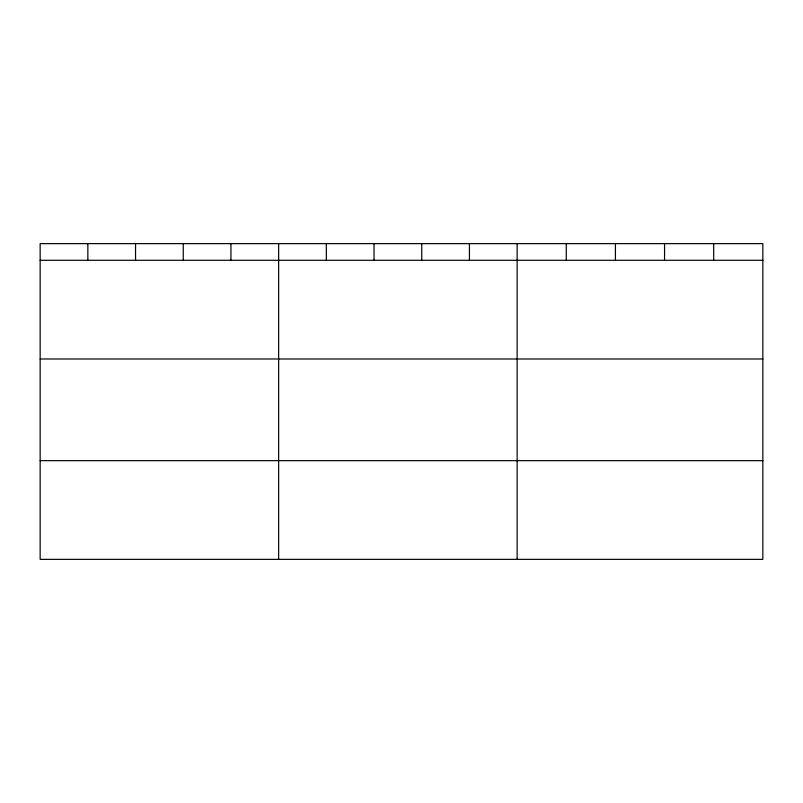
<?xml version="1.0" encoding="UTF-8"?>
<svg xmlns="http://www.w3.org/2000/svg" width="803" height="803" viewBox="0 0 803 803"><rect width="100%" height="100%" fill="white"/><g stroke="black" fill="none" stroke-linecap="round" stroke-linejoin="round"><path stroke-width="1.2" d="M762.85 260.282L762.85 559.36L40.15 559.36L40.15 243.64L762.85 243.64L762.85 260.282L40.15 260.282M40.15 358.981L762.85 358.981M40.15 460.661L762.85 460.661M713.706 243.64L713.706 260.282M664.563 243.64L664.563 260.282M615.419 243.64L615.419 260.282M566.276 243.64L566.276 260.282M517.132 243.64L517.132 559.36M469.434 243.64L469.434 260.282M421.736 243.64L421.736 260.282M374.037 243.64L374.037 260.282M326.339 243.64L326.339 260.282M278.641 243.64L278.641 559.36M230.943 243.64L230.943 260.282M183.245 243.64L183.245 260.282M135.546 243.64L135.546 260.282M87.848 243.64L87.848 260.282"/></g></svg>
